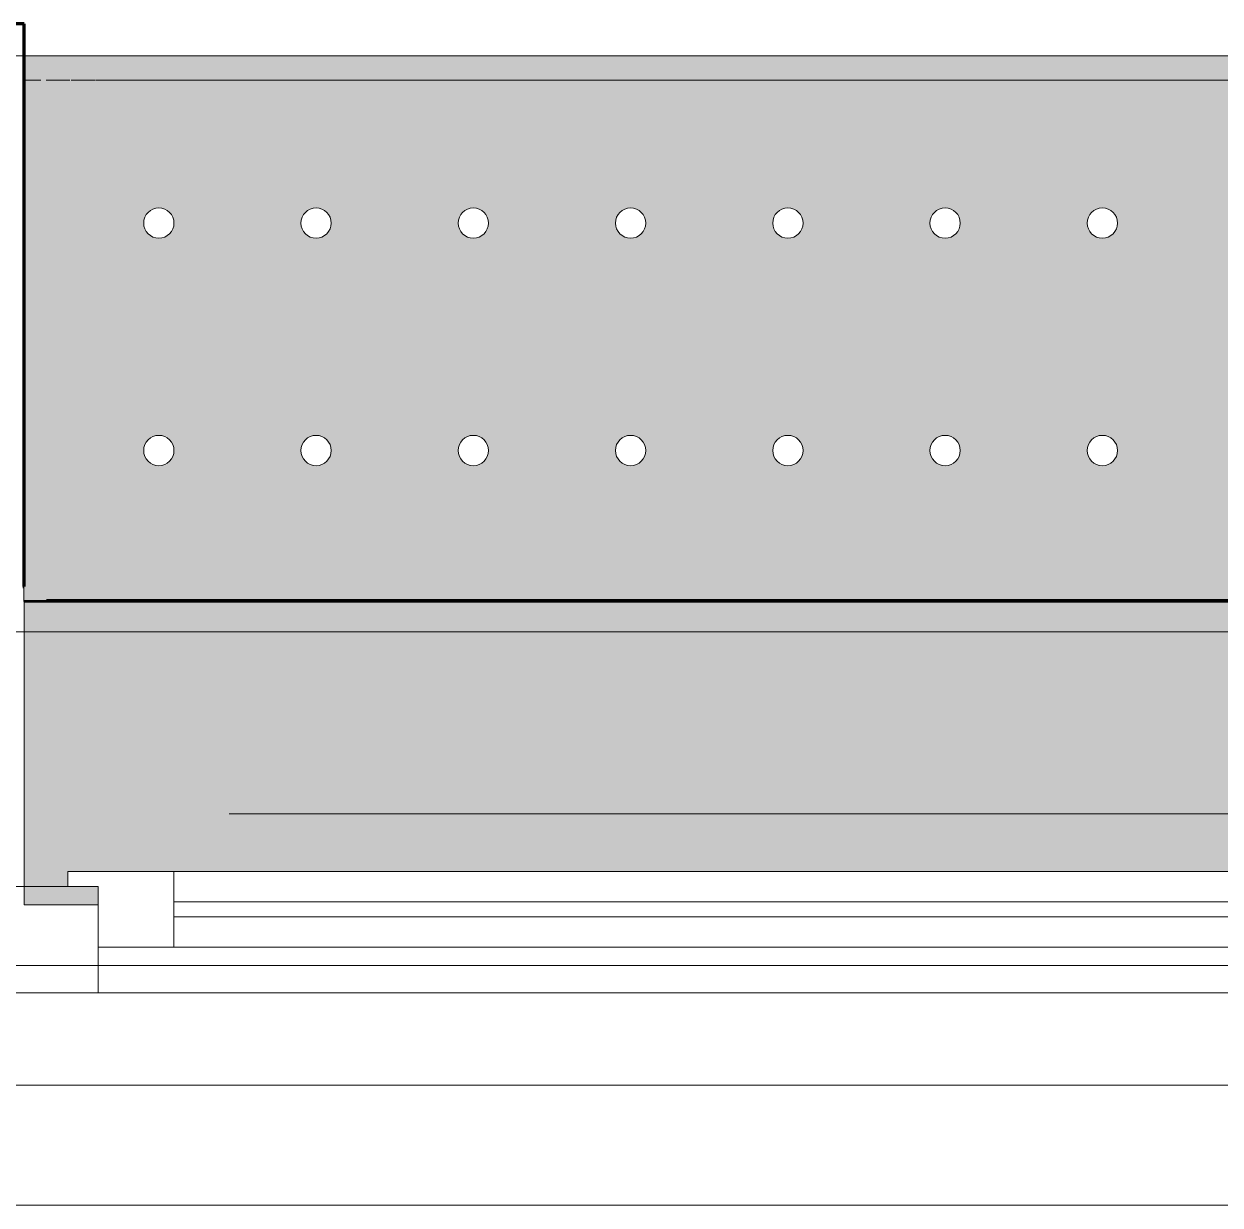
# Model space of a CAD drawing. Header units: millimetres. Extents: x -3245 to 186632, y -8553 to 29000.
# Drawn here: x 26431 to 27220, y -258 to 521 of the extents above; entities that cross this region are included whole.
import ezdxf

# ---------------------------------------------------------------- set-up
doc = ezdxf.new("R2010")
doc.units = ezdxf.units.MM
doc.linetypes.add('Осевая', pattern=[3175, 635, -476.25, 1587.5, -476.25])
for name, color, linetype, lineweight in [('A-DETL', 7, 'Continuous', 9), ('A-GLAZ', 7, 'Continuous', 9), ('A-GLAZ-1', 7, 'Continuous', 13), ('Оси-2', 7, 'Осевая', 9)]:
    doc.layers.add(name, color=color, linetype=linetype, lineweight=lineweight)
for name, color, linetype, lineweight, true_color in [('A-WALL-1', 7, 'Continuous', 9, 0xc0c0c0), ('I-WALL-10', 7, 'Continuous', 80, 0xff80c0), ('I-WALL-17', 7, 'Continuous', 53, 0xeaa7bf), ('I-WALL-18', 7, 'Continuous', 53, 0xe0bbbf), ('I-WALL-5', 7, 'Continuous', 9, 0xc0c0c0), ('I-WALL-6', 7, 'Continuous', 9, 0xcbc7bf), ('S-WALL-ANLY', 7, 'Continuous', 13, 0x008040), ('Знаки-2', 9, 'Continuous', 9, 0x808080), ('Знаки-3', 7, 'Continuous', 9, 0xd1cabb), ('Знаки-5', 7, 'Continuous', 9, 0xc1bbaf), ('Знаки-6', 7, 'Continuous', 9, 0xaba79f), ('Знаки-7', 7, 'Continuous', 9, 0xd5cdbe), ('Знаки-8', 7, 'Continuous', 9, 0xccc5b7), ('Знаки-9', 7, 'Continuous', 9, 0xd4ccbd)]:
    doc.layers.add(name, color=color, linetype=linetype, lineweight=lineweight, true_color=true_color)
doc.layers.add('Знаки-4', color=7, linetype='Continuous', lineweight=9, transparency=0.5)

# ---------------------------------------------------------------- blocks, each defined once
blk = doc.blocks.new('120_Окно_СКБ_2Ст - 120_Окно_СКБ_2Ст 2800х2500 4-24273432-План отделки стен 2 этажа в осях 1-12')
at = {"layer": 'A-GLAZ'}
for p, q in [((1400, -57), (-1400, -57)), ((-450, -107), (1280, -107)), ((1280, -117), (-450, -117)), ((1350, -127), (1378.74, -127)), ((1378.74, -127), (1380, -127))]:
    blk.add_line(p, q, dxfattribs=at)
at = {"layer": 'A-GLAZ-1'}
for p, q in [((1330, -127), (1330, -57)), ((1330, -57), (1400, -57)), ((1330, -87), (-500, -87)), ((1280, -137), (1280, -87)), ((1330, -127), (1330, -87)), ((1400, -127), (1330, -127)), ((1350, -127), (1330, -127)), ((1350, -137), (1350, -127)), ((-520, -137), (1350, -137)), ((1350, -137), (-520, -137))]:
    blk.add_line(p, q, dxfattribs=at)
blk = doc.blocks.new('Зашивка радиатора_ с перфорацией М4 - Зашивка радиатора_ с перфорацией М4-V90-План отделки стен 2 этажа в осях 1-12')
at = {"layer": 'Знаки-4'}
for points in [[(2281.26, 380), (2281.26, 368), (2301.26, 368), (2301.26, 358), (431.26, 358), (431.26, 368), (451.26, 368), (451.26, 380), (381.26, 380), (381.26, 368), (401.26, 368), (401.26, 358), (-398.74, 358), (-398.74, 368), (-378.74, 368), (-378.74, 380), (-430, 380), (-430, 180), (2330, 180), (2330, 380), (2301.26, 380)], [(1929.99, -163.94), (-428.74, -163.94), (-428.74, -179.94), (2330, -179.59), (2330, -163.94), (2074.06, -163.94)], [(1591.34, -163.94), (1581, -163.94), (1581.68, -179.94), (1621, -179.94), (1620.32, -163.94), (1592.34, -163.94)], [(1591.34, -163.94), (1581, -163.94), (1581.68, -179.94), (1621, -179.94), (1620.32, -163.94), (1592.34, -163.94)], [(1608.07, -163.94), (1591, -163.94), (1591.34, -179.94), (1611, -179.94), (1610.66, -163.94), (1609.66, -163.94)], [(1591.34, -163.94), (1591, -163.94), (1591.34, -179.94), (1611, -179.94), (1610.66, -163.94), (1592.34, -163.94)], [(1715.14, -163.94), (1681, -163.94), (1681.68, -179.94), (1721, -179.94), (1720.32, -163.94), (1718.32, -163.94)], [(1709.66, -163.94), (1681, -163.94), (1681.68, -179.94), (1721, -179.94), (1720.32, -163.94), (1710.66, -163.94)], [(1693.93, -163.94), (1691, -163.94), (1691.34, -179.94), (1711, -179.94), (1710.66, -163.94), (1695.82, -163.94)], [(1693.93, -163.94), (1691, -163.94), (1691.34, -179.94), (1711, -179.94), (1710.66, -163.94), (1695.82, -163.94)], [(1781, -163.94), (1781.68, -179.94), (1821, -179.94), (1820.32, -163.94), (1781.68, -163.94)], [(1781, -163.94), (1781.68, -179.94), (1821, -179.94), (1820.32, -163.94), (1781.68, -163.94)], [(1793.93, -163.94), (1791, -163.94), (1791.34, -179.94), (1811, -179.94), (1810.66, -163.94), (1795.82, -163.94)], [(1811, -163.94), (1791, -163.94), (1791.34, -179.94), (1811, -179.94)], [(1896, -163.94), (1881, -163.94), (1881.68, -179.94), (1921, -179.94), (1920.32, -163.94), (1898.41, -163.94)], [(1881, -163.94), (1881.68, -179.94), (1921, -179.94), (1920.32, -163.94), (1881.68, -163.94)], [(1908.07, -163.94), (1891, -163.94), (1891.34, -179.94), (1911, -179.94), (1910.66, -163.94), (1909.66, -163.94)], [(1908.07, -163.94), (1891, -163.94), (1891.34, -179.94), (1911, -179.94), (1910.66, -163.94), (1909.66, -163.94)], [(1981, -163.94), (1981.68, -179.94), (2021, -179.94), (2020.32, -163.94), (1981.68, -163.94)], [(2009.66, -163.94), (1981, -163.94), (1981.68, -179.94), (2021, -179.94), (2020.32, -163.94), (2010.66, -163.94)], [(2008.07, -163.94), (1991, -163.94), (1991.34, -179.94), (2011, -179.94), (2010.66, -163.94), (2009.66, -163.94)], [(2008.07, -163.94), (1991, -163.94), (1991.34, -179.94), (2011, -179.94), (2010.66, -163.94), (2009.66, -163.94)], [(2081, -163.94), (2081.68, -179.94), (2121, -179.94), (2120.32, -163.94), (2081.68, -163.94)], [(2106, -163.94), (2081, -163.94), (2081.68, -179.94), (2121, -179.94), (2120.32, -163.94), (2106.18, -163.94)], [(2093.93, -163.94), (2091, -163.94), (2091.34, -179.94), (2111, -179.94), (2110.66, -163.94), (2095.82, -163.94)], [(2093.93, -163.94), (2091, -163.94), (2091.34, -179.94), (2111, -179.94), (2110.66, -163.94), (2095.82, -163.94)], [(2206, -163.94), (2181, -163.94), (2181.68, -179.94), (2221, -179.94), (2220.32, -163.94), (2206.18, -163.94)], [(2211, -163.94), (2181, -163.94), (2181.68, -179.94), (2221, -179.94), (2220.32, -163.94), (2215.14, -163.94)], [(2200.18, -163.94), (2191, -164.74), (2191.34, -179.94), (2211, -179.94), (2210.66, -163.94), (2201, -163.94)], [(2200.18, -163.94), (2191, -164.74), (2191.34, -179.94), (2211, -179.94), (2210.66, -163.94), (2201, -163.94)]]:
    blk.add_hatch(color=256, dxfattribs=at).paths.add_polyline_path(points)
h = blk.add_hatch(color=256, dxfattribs=at)
h.paths.add_polyline_path([(2330.24, 180), (-428.74, 179), (-428.74, -179.94), (2330.24, -179.94), (2330.24, 135.79)])
h.paths.add_polyline_path([(1929.99, 90.35), (1934.99, 89.02), (1938.65, 85.35), (1939.99, 80.35), (1938.65, 75.35), (1934.99, 71.69), (1929.99, 70.35), (1924.99, 71.69), (1921.33, 75.35), (1919.99, 80.35), (1921.33, 85.35), (1924.99, 89.02), (1927.4, 90.01)])
h.paths.add_polyline_path([(1307.49, 90.35), (1312.49, 89.02), (1316.15, 85.35), (1317.49, 80.35), (1316.15, 75.35), (1312.49, 71.69), (1307.49, 70.35), (1302.49, 71.69), (1298.83, 75.35), (1297.49, 80.35), (1298.83, 85.35), (1302.49, 89.02), (1304.9, 90.01)])
h.paths.add_polyline_path([(1514.99, 90.35), (1519.99, 89.02), (1523.65, 85.35), (1524.99, 80.35), (1523.65, 75.35), (1519.99, 71.69), (1514.99, 70.35), (1509.99, 71.69), (1506.33, 75.35), (1504.99, 80.35), (1506.33, 85.35), (1509.99, 89.02), (1512.4, 90.01)])
h.paths.add_polyline_path([(1411.24, 90.35), (1416.24, 89.02), (1419.9, 85.35), (1421.24, 80.35), (1419.9, 75.35), (1416.24, 71.69), (1411.24, 70.35), (1406.24, 71.69), (1402.58, 75.35), (1401.24, 80.35), (1403.1, 86.03), (1406.24, 89.02), (1408.65, 90.01)])
h.paths.add_polyline_path([(1618.74, 90.35), (1623.74, 89.02), (1627.4, 85.35), (1628.74, 80.35), (1627.4, 75.35), (1623.74, 71.69), (1618.74, 70.35), (1613.74, 71.69), (1610.08, 75.35), (1608.74, 80.35), (1610.08, 85.35), (1613.74, 89.02), (1616.15, 90.01)])
h.paths.add_polyline_path([(2033.74, 90.35), (2038.74, 89.02), (2042.4, 85.35), (2043.74, 80.35), (2042.4, 75.35), (2038.74, 71.69), (2033.74, 70.35), (2028.74, 71.69), (2025.08, 75.35), (2023.74, 80.35), (2025.08, 85.35), (2028.74, 89.02), (2031.15, 90.01)])
h.paths.add_polyline_path([(996.24, 90.35), (1001.24, 89.02), (1004.9, 85.35), (1006.24, 80.35), (1004.9, 75.35), (1001.24, 71.69), (996.24, 70.35), (991.24, 71.69), (987.58, 75.35), (986.24, 80.35), (987.58, 85.35), (991.24, 89.02), (993.65, 90.01)])
h.paths.add_polyline_path([(1203.74, 90.35), (1208.74, 89.02), (1212.4, 85.35), (1213.74, 80.35), (1212.4, 75.35), (1208.74, 71.69), (1203.74, 70.35), (1198.74, 71.69), (1195.08, 75.35), (1193.74, 80.35), (1195.08, 85.35), (1198.74, 89.02), (1201.15, 90.01)])
h.paths.add_polyline_path([(2241.24, 90.35), (2246.24, 89.02), (2249.9, 85.35), (2251.24, 80.35), (2249.9, 75.35), (2246.24, 71.69), (2241.24, 70.35), (2236.24, 71.69), (2232.58, 75.35), (2231.24, 80.35), (2232.58, 85.35), (2236.24, 89.02), (2238.65, 90.01)])
h.paths.add_polyline_path([(2137.49, 90.35), (2142.49, 89.02), (2146.15, 85.35), (2147.49, 80.35), (2146.15, 75.35), (2142.49, 71.69), (2137.49, 70.35), (2132.49, 71.69), (2128.83, 75.35), (2127.49, 80.35), (2128.83, 85.35), (2132.49, 89.02), (2134.9, 90.01)])
h.paths.add_polyline_path([(892.49, 90.35), (897.49, 89.02), (901.15, 85.35), (902.49, 80.35), (901.15, 75.35), (897.49, 71.69), (892.49, 70.35), (887.49, 71.69), (883.83, 75.35), (882.49, 80.35), (883.83, 85.35), (887.49, 89.02), (889.9, 90.01)])
h.paths.add_polyline_path([(1826.24, 90.35), (1831.24, 89.02), (1834.9, 85.35), (1836.24, 80.35), (1834.9, 75.35), (1831.24, 71.69), (1826.24, 70.35), (1821.24, 71.69), (1817.58, 75.35), (1816.24, 80.35), (1817.58, 85.35), (1821.24, 89.02), (1823.65, 90.01)])
h.paths.add_polyline_path([(1722.49, 90.35), (1727.49, 89.02), (1731.15, 85.35), (1732.49, 80.35), (1731.15, 75.35), (1727.49, 71.69), (1722.49, 70.35), (1717.49, 71.69), (1713.83, 75.35), (1712.49, 80.35), (1713.83, 85.35), (1717.49, 89.02), (1719.9, 90.01)])
h.paths.add_polyline_path([(1099.99, 90.35), (1104.99, 89.02), (1108.65, 85.35), (1109.99, 80.35), (1108.65, 75.35), (1104.99, 71.69), (1099.99, 70.35), (1094.99, 71.69), (1091.33, 75.35), (1089.99, 80.35), (1091.33, 85.35), (1094.99, 89.02), (1097.4, 90.01)])
h.paths.add_polyline_path([(-145.01, 90.35), (-140.01, 89.02), (-136.35, 85.35), (-135.01, 80.35), (-136.35, 75.35), (-140.01, 71.69), (-145.01, 70.35), (-150.01, 71.69), (-153.67, 75.35), (-155.01, 80.35), (-153.67, 85.35), (-150.01, 89.02), (-147.6, 90.01)])
h.paths.add_polyline_path([(788.74, 90.35), (793.74, 89.02), (797.4, 85.35), (798.74, 80.35), (797.4, 75.35), (793.74, 71.69), (788.74, 70.35), (783.74, 71.69), (780.08, 75.35), (778.74, 80.35), (780.08, 85.35), (783.74, 89.02), (786.15, 90.01)])
h.paths.add_polyline_path([(684.99, 90.35), (689.99, 89.02), (693.65, 85.35), (694.99, 80.35), (693.65, 75.35), (689.99, 71.69), (684.99, 70.35), (679.99, 71.69), (676.33, 75.35), (674.99, 80.35), (676.33, 85.35), (679.99, 89.02), (682.4, 90.01)])
h.paths.add_polyline_path([(269.99, 90.35), (274.99, 89.02), (278.65, 85.35), (279.99, 80.35), (278.65, 75.35), (274.99, 71.69), (269.99, 70.35), (264.99, 71.69), (261.33, 75.35), (259.99, 80.35), (261.33, 85.35), (264.99, 89.02), (267.4, 90.01)])
h.paths.add_polyline_path([(477.49, 90.35), (482.49, 89.02), (486.15, 85.35), (487.49, 80.35), (486.15, 75.35), (482.49, 71.69), (477.49, 70.35), (472.49, 71.69), (468.83, 75.35), (467.49, 80.35), (468.83, 85.35), (472.49, 89.02), (474.9, 90.01)])
h.paths.add_polyline_path([(-352.51, 90.35), (-347.51, 89.02), (-343.85, 85.35), (-342.51, 80.35), (-343.85, 75.35), (-347.51, 71.69), (-352.51, 70.35), (-357.51, 71.69), (-361.17, 75.35), (-362.51, 80.35), (-361.17, 85.35), (-357.51, 89.02), (-355.1, 90.01)])
h.paths.add_polyline_path([(62.49, 90.35), (67.49, 89.02), (71.15, 85.35), (72.49, 80.35), (71.15, 75.35), (67.49, 71.69), (62.49, 70.35), (57.49, 71.69), (53.83, 75.35), (52.49, 80.35), (53.83, 85.35), (57.49, 89.02), (61.17, 90.18)])
h.paths.add_polyline_path([(-248.76, 90.35), (-243.76, 89.02), (-240.1, 85.35), (-238.76, 80.35), (-240.1, 75.35), (-243.76, 71.69), (-248.76, 70.35), (-253.76, 71.69), (-257.42, 75.35), (-258.76, 80.35), (-257.42, 85.35), (-253.76, 89.02), (-251.35, 90.01)])
h.paths.add_polyline_path([(581.24, 90.35), (586.24, 89.02), (589.9, 85.35), (591.24, 80.35), (589.9, 75.35), (586.24, 71.69), (581.24, 70.35), (576.24, 71.69), (572.58, 75.35), (571.24, 80.35), (572.58, 85.35), (576.24, 89.02), (578.65, 90.01)])
h.paths.add_polyline_path([(-41.26, 90.35), (-36.26, 89.02), (-32.6, 85.35), (-31.26, 80.35), (-32.6, 75.35), (-36.26, 71.69), (-41.26, 70.35), (-46.26, 71.69), (-49.92, 75.35), (-51.26, 80.35), (-49.92, 85.35), (-46.26, 89.02), (-43.85, 90.01)])
h.paths.add_polyline_path([(373.74, 90.35), (378.74, 89.02), (382.4, 85.35), (383.74, 80.35), (382.4, 75.35), (378.74, 71.69), (373.74, 70.35), (368.74, 71.69), (365.08, 75.35), (363.74, 80.35), (365.08, 85.35), (368.74, 89.02), (371.15, 90.01)])
h.paths.add_polyline_path([(166.24, 90.35), (171.24, 89.02), (174.9, 85.35), (176.24, 80.35), (174.9, 75.35), (171.24, 71.69), (166.24, 70.35), (161.24, 71.69), (157.58, 75.35), (156.24, 80.35), (157.58, 85.35), (161.24, 89.02), (163.65, 90.01)])
h.paths.add_polyline_path([(788.74, -59.65), (793.74, -60.98), (797.4, -64.65), (798.74, -69.65), (797.4, -74.65), (793.74, -78.31), (788.74, -79.65), (783.74, -78.31), (780.08, -74.65), (778.74, -69.65), (780.08, -64.65), (783.74, -60.98), (786.15, -59.99)])
h.paths.add_polyline_path([(1722.49, -59.65), (1727.49, -60.98), (1731.15, -64.65), (1732.49, -69.65), (1731.15, -74.65), (1727.49, -78.31), (1722.49, -79.65), (1717.49, -78.31), (1713.83, -74.65), (1712.49, -69.65), (1713.83, -64.65), (1717.49, -60.98), (1719.9, -59.99)])
h.paths.add_polyline_path([(1618.74, -59.65), (1623.74, -60.98), (1627.4, -64.65), (1628.74, -69.65), (1627.4, -74.65), (1623.74, -78.31), (1618.74, -79.65), (1613.74, -78.31), (1610.08, -74.65), (1608.74, -69.65), (1610.08, -64.65), (1613.74, -60.98), (1616.15, -59.99)])
h.paths.add_polyline_path([(2137.49, -59.65), (2142.49, -60.98), (2146.15, -64.65), (2147.49, -69.65), (2146.15, -74.65), (2142.49, -78.31), (2137.49, -79.65), (2132.49, -78.31), (2128.83, -74.65), (2127.49, -69.65), (2128.83, -64.65), (2132.49, -60.98), (2134.9, -59.99)])
h.paths.add_polyline_path([(1411.24, -59.65), (1416.24, -60.98), (1419.9, -64.65), (1421.24, -69.65), (1419.9, -74.65), (1416.24, -78.31), (1411.24, -79.65), (1406.24, -78.31), (1402.58, -74.65), (1401.24, -69.65), (1403.1, -63.97), (1406.24, -60.98), (1408.65, -59.99)])
h.paths.add_polyline_path([(1514.99, -59.65), (1519.99, -60.98), (1523.65, -64.65), (1524.99, -69.65), (1523.65, -74.65), (1519.99, -78.31), (1514.99, -79.65), (1509.99, -78.31), (1506.33, -74.65), (1504.99, -69.65), (1506.33, -64.65), (1509.99, -60.98), (1512.4, -59.99)])
h.paths.add_polyline_path([(2033.74, -59.65), (2038.74, -60.98), (2042.4, -64.65), (2043.74, -69.65), (2042.4, -74.65), (2038.74, -78.31), (2033.74, -79.65), (2028.74, -78.31), (2025.08, -74.65), (2023.74, -69.65), (2025.08, -64.65), (2028.74, -60.98), (2031.15, -59.99)])
h.paths.add_polyline_path([(1307.49, -59.65), (1312.49, -60.98), (1316.15, -64.65), (1317.49, -69.65), (1316.15, -74.65), (1312.49, -78.31), (1307.49, -79.65), (1302.49, -78.31), (1298.83, -74.65), (1297.49, -69.65), (1298.83, -64.65), (1302.49, -60.98), (1304.9, -59.99)])
h.paths.add_polyline_path([(2241.24, -59.65), (2246.24, -60.98), (2249.9, -64.65), (2251.24, -69.65), (2249.9, -74.65), (2246.24, -78.31), (2241.24, -79.65), (2236.24, -78.31), (2232.58, -74.65), (2231.24, -69.65), (2232.58, -64.65), (2236.24, -60.98), (2238.65, -59.99)])
h.paths.add_polyline_path([(1826.24, -59.65), (1831.24, -60.98), (1834.9, -64.65), (1836.24, -69.65), (1834.9, -74.65), (1831.24, -78.31), (1826.24, -79.65), (1821.24, -78.31), (1817.58, -74.65), (1816.24, -69.65), (1817.58, -64.65), (1821.24, -60.98), (1823.65, -59.99)])
h.paths.add_polyline_path([(1929.99, -59.65), (1934.99, -60.98), (1938.65, -64.65), (1939.99, -69.65), (1938.65, -74.65), (1934.99, -78.31), (1929.99, -79.65), (1924.99, -78.31), (1921.33, -74.65), (1919.99, -69.65), (1921.33, -64.65), (1924.99, -60.98), (1927.4, -59.99)])
h.paths.add_polyline_path([(996.24, -59.65), (1001.24, -60.98), (1004.9, -64.65), (1006.24, -69.65), (1004.9, -74.65), (1001.24, -78.31), (996.24, -79.65), (991.24, -78.31), (987.58, -74.65), (986.24, -69.65), (987.58, -64.65), (991.24, -60.98), (993.65, -59.99)])
h.paths.add_polyline_path([(1203.74, -59.65), (1208.74, -60.98), (1212.4, -64.65), (1213.74, -69.65), (1212.4, -74.65), (1208.74, -78.31), (1203.74, -79.65), (1198.74, -78.31), (1195.08, -74.65), (1193.74, -69.65), (1195.08, -64.65), (1198.74, -60.98), (1201.15, -59.99)])
h.paths.add_polyline_path([(1099.99, -59.65), (1104.99, -60.98), (1108.65, -64.65), (1109.99, -69.65), (1108.65, -74.65), (1104.99, -78.31), (1099.99, -79.65), (1094.99, -78.31), (1091.33, -74.65), (1089.99, -69.65), (1091.33, -64.65), (1094.99, -60.98), (1097.4, -59.99)])
h.paths.add_polyline_path([(892.49, -59.65), (897.49, -60.98), (901.15, -64.65), (902.49, -69.65), (901.15, -74.65), (897.49, -78.31), (892.49, -79.65), (887.49, -78.31), (883.83, -74.65), (882.49, -69.65), (883.83, -64.65), (887.49, -60.98), (889.9, -59.99)])
h.paths.add_polyline_path([(-248.76, -59.65), (-243.76, -60.98), (-240.1, -64.65), (-238.76, -69.65), (-240.1, -74.65), (-243.76, -78.31), (-248.76, -79.65), (-253.76, -78.31), (-257.42, -74.65), (-258.76, -69.65), (-257.42, -64.65), (-253.76, -60.98), (-251.35, -59.99)])
h.paths.add_polyline_path([(-352.51, -59.65), (-347.51, -60.98), (-343.85, -64.65), (-342.51, -69.65), (-343.85, -74.65), (-347.51, -78.31), (-352.51, -79.65), (-357.51, -78.31), (-361.17, -74.65), (-362.51, -69.65), (-361.17, -64.65), (-357.51, -60.98), (-355.1, -59.99)])
h.paths.add_polyline_path([(581.24, -59.65), (586.24, -60.98), (589.9, -64.65), (591.24, -69.65), (589.9, -74.65), (586.24, -78.31), (581.24, -79.65), (576.24, -78.31), (572.58, -74.65), (571.24, -69.65), (572.58, -64.65), (576.24, -60.98), (578.65, -59.99)])
h.paths.add_polyline_path([(-41.26, -59.65), (-36.26, -60.98), (-32.6, -64.65), (-31.26, -69.65), (-32.6, -74.65), (-36.26, -78.31), (-41.26, -79.65), (-46.26, -78.31), (-49.92, -74.65), (-51.26, -69.65), (-49.92, -64.65), (-46.26, -60.98), (-43.85, -59.99)])
h.paths.add_polyline_path([(684.99, -59.65), (689.99, -60.98), (693.65, -64.65), (694.99, -69.65), (693.65, -74.65), (689.99, -78.31), (684.99, -79.65), (679.99, -78.31), (676.33, -74.65), (674.99, -69.65), (676.33, -64.65), (679.99, -60.98), (682.4, -59.99)])
h.paths.add_polyline_path([(166.24, -59.65), (171.24, -60.98), (174.9, -64.65), (176.24, -69.65), (174.9, -74.65), (171.24, -78.31), (166.24, -79.65), (161.24, -78.31), (157.58, -74.65), (156.24, -69.65), (157.58, -64.65), (161.24, -60.98), (163.65, -59.99)])
h.paths.add_polyline_path([(269.99, -59.65), (274.99, -60.98), (278.65, -64.65), (279.99, -69.65), (278.65, -74.65), (274.99, -78.31), (269.99, -79.65), (264.99, -78.31), (261.33, -74.65), (259.99, -69.65), (261.33, -64.65), (264.99, -60.98), (267.4, -59.99)])
h.paths.add_polyline_path([(373.74, -59.65), (378.74, -60.98), (382.4, -64.65), (383.74, -69.65), (382.4, -74.65), (378.74, -78.31), (373.74, -79.65), (368.74, -78.31), (365.08, -74.65), (363.74, -69.65), (365.08, -64.65), (368.74, -60.98), (371.15, -59.99)])
h.paths.add_polyline_path([(62.49, -59.65), (67.49, -60.98), (71.15, -64.65), (72.49, -69.65), (71.15, -74.65), (67.49, -78.31), (62.49, -79.65), (57.49, -78.31), (53.83, -74.65), (52.49, -69.65), (53.83, -64.65), (57.49, -60.98), (61.17, -59.82)])
h.paths.add_polyline_path([(-145.01, -59.65), (-140.01, -60.98), (-136.35, -64.65), (-135.01, -69.65), (-136.35, -74.65), (-140.01, -78.31), (-145.01, -79.65), (-150.01, -78.31), (-153.67, -74.65), (-155.01, -69.65), (-153.67, -64.65), (-150.01, -60.98), (-147.6, -59.99)])
h.paths.add_polyline_path([(477.49, -59.65), (482.49, -60.98), (486.15, -64.65), (487.49, -69.65), (486.15, -74.65), (482.49, -78.31), (477.49, -79.65), (472.49, -78.31), (468.83, -74.65), (467.49, -69.65), (468.83, -64.65), (472.49, -60.98), (474.9, -59.99)])
at = {"layer": 'Знаки-2'}
for p, q in [((2330, 380), (2281.26, 380)), ((2330, 180), (2330, 380)), ((-428.74, 180), (2330, 180)), ((2330.24, 180), (-428.74, 180)), ((2330.24, -179.94), (2330.24, 180)), ((-428.74, -179.94), (2330.24, -179.94))]:
    blk.add_line(p, q, dxfattribs=at)
for centre, start, end in [((1618.74, 80.35), 0, 180), ((1722.49, 80.35), 0, 180), ((1826.24, 80.35), 0, 180), ((1929.99, 80.35), 0, 180), ((2033.74, 80.35), 0, 180), ((2137.49, 80.35), 0, 180), ((2241.24, 80.35), 0, 180), ((1618.74, 80.35), 180, 0), ((1722.49, 80.35), 180, 0), ((1826.24, 80.35), 180, 360), ((1929.99, 80.35), 180, 0), ((2033.74, 80.35), 180, 0), ((2137.49, 80.35), 180, 0), ((2241.24, 80.35), 180, 0), ((1618.74, -69.65), 0, 180), ((1722.49, -69.65), 0, 180), ((1826.24, -69.65), 0, 180), ((1929.99, -69.65), 0, 180), ((2033.74, -69.65), 0, 180), ((2137.49, -69.65), 0, 180), ((2241.24, -69.65), 0, 180), ((1618.74, -69.65), 180, 0), ((1722.49, -69.65), 180, 0), ((1826.24, -69.65), 180, 0), ((1929.99, -69.65), 180, 0), ((2033.74, -69.65), 180, 0), ((2137.49, -69.65), 180, 0), ((2241.24, -69.65), 180, 0)]:
    blk.add_arc(centre, 10, start, end, dxfattribs=at)
at = {"layer": 'Знаки-3'}
for p, q in [((1591, -163.94), (1581.68, -163.94)), ((1591, -163.94), (1595.81, -163.94)), ((1595.81, -163.94), (1591, -163.94)), ((1596, -163.94), (1603.59, -163.94)), ((1606, -163.94), (1596, -163.94)), ((1603.59, -163.94), (1606, -163.94)), ((1606.19, -163.94), (1610.66, -163.94)), ((1611, -163.94), (1606.19, -163.94)), ((1610.66, -163.94), (1611, -163.94)), ((1620.32, -163.94), (1611, -163.94)), ((1691, -163.94), (1681.68, -163.94)), ((1691, -163.94), (1695.81, -163.94)), ((1695.81, -163.94), (1691, -163.94)), ((1696, -163.94), (1706, -163.94)), ((1706, -163.94), (1696, -163.94)), ((1706.19, -163.94), (1711, -163.94)), ((1711, -163.94), (1706.19, -163.94)), ((1720.32, -163.94), (1711, -163.94)), ((1791, -163.94), (1781.68, -163.94)), ((1792.28, -163.94), (1795.82, -163.94)), ((1795.82, -163.94), (1792.28, -163.94)), ((1796, -163.94), (1806, -163.94)), ((1806, -163.94), (1796, -163.94)), ((1806.18, -163.94), (1809.72, -163.94)), ((1809.72, -163.94), (1806.18, -163.94)), ((1820.32, -163.94), (1811, -163.94)), ((1891, -163.94), (1881.68, -163.94)), ((1891, -163.94), (1892.34, -163.94)), ((1895.81, -163.94), (1891, -163.94)), ((1892.34, -163.94), (1895.81, -163.94)), ((1896, -163.94), (1901, -163.94)), ((1906, -163.94), (1896, -163.94)), ((1901, -163.94), (1906, -163.94)), ((1906.35, -163.94), (1909.66, -163.94)), ((1908.07, -163.94), (1906.35, -163.94)), ((1909.66, -163.94), (1908.07, -163.94)), ((1909.66, -163.94), (1911, -163.94)), ((1911, -163.94), (1909.66, -163.94)), ((1920.32, -163.94), (1911, -163.94)), ((1991, -163.94), (1981.68, -163.94)), ((1991, -163.94), (1993.93, -163.94)), ((1991.34, -163.94), (1991, -163.94)), ((1995.81, -163.94), (1991.34, -163.94)), ((1993.93, -163.94), (1995.81, -163.94)), ((1996, -163.94), (1998.41, -163.94)), ((2003.59, -163.94), (1996, -163.94)), ((1998.41, -163.94), (2001, -163.94)), ((2001, -163.94), (2006, -163.94)), ((2006, -163.94), (2003.59, -163.94)), ((2006.19, -163.94), (2011, -163.94)), ((2010.66, -163.94), (2006.19, -163.94)), ((2011, -163.94), (2010.66, -163.94)), ((2020.32, -163.94), (2011, -163.94)), ((2091, -163.94), (2081.68, -163.94)), ((2092.28, -163.94), (2095.82, -163.94)), ((2095.82, -163.94), (2092.28, -163.94)), ((2096, -163.94), (2106, -163.94)), ((2106, -163.94), (2096, -163.94)), ((2106.18, -163.94), (2109.72, -163.94)), ((2109.72, -163.94), (2106.18, -163.94)), ((2117.42, -163.94), (2111, -163.94)), ((2120.32, -163.94), (2118.32, -163.94)), ((2183.63, -163.94), (2181.68, -163.94)), ((2191, -163.94), (2183.68, -163.94)), ((2191, -163.94), (2191.34, -163.94)), ((2195.81, -163.94), (2191, -163.94)), ((2191.34, -163.94), (2195.81, -163.94)), ((2196, -163.94), (2198.41, -163.94)), ((2200.17, -163.94), (2196, -163.94)), ((2198.41, -163.94), (2200.17, -163.94)), ((2201, -163.94), (2206, -163.94)), ((2206, -163.94), (2201, -163.94)), ((2206.19, -163.94), (2211, -163.94)), ((2211, -163.94), (2206.19, -163.94)), ((2220.32, -163.94), (2211, -163.94)), ((1581.68, -179.94), (1591, -179.94)), ((1591, -179.94), (1595.81, -179.94)), ((1595.81, -179.94), (1591, -179.94)), ((1596, -179.94), (1606, -179.94)), ((1606, -179.94), (1596, -179.94)), ((1606.19, -179.94), (1611, -179.94)), ((1611, -179.94), (1606.19, -179.94)), ((1611, -179.94), (1620.32, -179.94)), ((1681.68, -179.94), (1691, -179.94)), ((1691, -179.94), (1695.81, -179.94)), ((1695.81, -179.94), (1691, -179.94)), ((1696, -179.94), (1706, -179.94)), ((1706, -179.94), (1696, -179.94)), ((1706.19, -179.94), (1711, -179.94)), ((1711, -179.94), (1706.19, -179.94)), ((1711, -179.94), (1720.32, -179.94)), ((1781.68, -179.94), (1791, -179.94)), ((1792.28, -179.94), (1795.82, -179.94)), ((1795.82, -179.94), (1792.28, -179.94)), ((1796, -179.94), (1806, -179.94)), ((1806, -179.94), (1796, -179.94)), ((1806.18, -179.94), (1809.72, -179.94)), ((1809.72, -179.94), (1806.18, -179.94)), ((1811, -179.94), (1820.32, -179.94)), ((1881.68, -179.94), (1891, -179.94)), ((1891, -179.94), (1895.81, -179.94)), ((1895.81, -179.94), (1891, -179.94)), ((1896, -179.94), (1906, -179.94)), ((1906, -179.94), (1896, -179.94)), ((1906.35, -179.94), (1911, -179.94)), ((1911, -179.94), (1906.35, -179.94)), ((1911, -179.94), (1920.32, -179.94)), ((1981.68, -179.94), (1991, -179.94)), ((1991, -179.94), (1995.81, -179.94)), ((1995.81, -179.94), (1991, -179.94)), ((1996, -179.94), (2006, -179.94)), ((2006, -179.94), (1996, -179.94)), ((2006.19, -179.94), (2011, -179.94)), ((2011, -179.94), (2006.19, -179.94)), ((2011, -179.94), (2020.32, -179.94)), ((2081.68, -179.94), (2091, -179.94)), ((2092.28, -179.94), (2095.82, -179.94)), ((2095.82, -179.94), (2092.28, -179.94)), ((2096, -179.94), (2106, -179.94)), ((2106, -179.94), (2096, -179.94)), ((2106.18, -179.94), (2109.72, -179.94)), ((2109.72, -179.94), (2106.18, -179.94)), ((2111, -179.94), (2120.32, -179.94)), ((2181.68, -179.94), (2191, -179.94)), ((2191, -179.94), (2195.81, -179.94)), ((2192.34, -179.94), (2191, -179.94)), ((2195.81, -179.94), (2192.34, -179.94)), ((2196, -179.94), (2206, -179.94)), ((2206, -179.94), (2196, -179.94)), ((2206.19, -179.94), (2211, -179.94)), ((2211, -179.94), (2206.19, -179.94)), ((2211, -179.94), (2220.32, -179.94))]:
    blk.add_line(p, q, dxfattribs=at)
at = {"layer": 'Знаки-5'}
for p, q in [((2330, 180), (-428.74, 180)), ((-428.74, 180), (2330, 180)), ((1581, -163.94), (1521, -163.94)), ((1581, -163.94), (1591, -163.94)), ((1591, -163.94), (1581, -163.94)), ((1591, -163.94), (1611, -163.94)), ((1611, -163.94), (1591, -163.94)), ((1611, -163.94), (1621, -163.94)), ((1621, -163.94), (1611, -163.94)), ((1681, -163.94), (1621, -163.94)), ((1681, -163.94), (1721, -163.94)), ((1721, -163.94), (1681, -163.94)), ((1781, -163.94), (1721, -163.94)), ((1781, -163.94), (1821, -163.94)), ((1821, -163.94), (1781, -163.94)), ((1881, -163.94), (1821, -163.94)), ((1881, -163.94), (1891, -163.94)), ((1891, -163.94), (1881, -163.94)), ((1891, -163.94), (1911, -163.94)), ((1911, -163.94), (1891, -163.94)), ((1911, -163.94), (1921, -163.94)), ((1921, -163.94), (1911, -163.94)), ((1981, -163.94), (1921, -163.94)), ((1981, -163.94), (2021, -163.94)), ((2021, -163.94), (1981, -163.94)), ((2081, -163.94), (2021, -163.94)), ((2081, -163.94), (2117.53, -163.94)), ((2117.53, -163.94), (2081, -163.94)), ((2118.32, -163.94), (2121, -163.94)), ((2121, -163.94), (2118.32, -163.94)), ((2181, -163.94), (2121, -163.94)), ((2181, -163.94), (2183.61, -163.94)), ((2183.61, -163.94), (2181, -163.94)), ((2183.68, -163.94), (2191, -163.94)), ((2191, -163.94), (2183.68, -163.94)), ((2191, -163.94), (2200.17, -163.94)), ((2200.17, -163.94), (2191, -163.94)), ((2201, -163.94), (2211, -163.94)), ((2211, -163.94), (2201, -163.94)), ((2211, -163.94), (2221, -163.94)), ((2221, -163.94), (2211, -163.94)), ((2282.94, -163.94), (2221, -163.94)), ((2299.18, -163.94), (2283.51, -163.94)), ((2315.68, -163.94), (2300.01, -163.94)), ((2330, -163.94), (2318.99, -163.94)), ((2330, -163.94), (2330, -179.59)), ((1521, -179.94), (1581, -179.94)), ((1581, -179.94), (1591, -179.94)), ((1591, -179.94), (1581, -179.94)), ((1591, -179.94), (1611, -179.94)), ((1611, -179.94), (1591, -179.94)), ((1611, -179.94), (1621, -179.94)), ((1621, -179.94), (1611, -179.94)), ((1621, -179.94), (1681, -179.94)), ((1681, -179.94), (1721, -179.94)), ((1721, -179.94), (1681, -179.94)), ((1721, -179.94), (1781, -179.94)), ((1781, -179.94), (1821, -179.94)), ((1821, -179.94), (1781, -179.94)), ((1821, -179.94), (1881, -179.94)), ((1881, -179.94), (1891, -179.94)), ((1891, -179.94), (1881, -179.94)), ((1891, -179.94), (1911, -179.94)), ((1911, -179.94), (1891, -179.94)), ((1911, -179.94), (1921, -179.94)), ((1921, -179.94), (1911, -179.94)), ((1921, -179.94), (1981, -179.94)), ((1981, -179.94), (2021, -179.94)), ((2021, -179.94), (1981, -179.94)), ((2021, -179.94), (2081, -179.94)), ((2081, -179.94), (2121, -179.94)), ((2121, -179.94), (2081, -179.94)), ((2121, -179.94), (2181, -179.94)), ((2181, -179.94), (2191, -179.94)), ((2191, -179.94), (2181, -179.94)), ((2191, -179.94), (2193.93, -179.94)), ((2208.07, -179.94), (2191, -179.94)), ((2193.93, -179.94), (2198.41, -179.94)), ((2198.41, -179.94), (2201, -179.94)), ((2201, -179.94), (2203.59, -179.94)), ((2203.59, -179.94), (2206, -179.94)), ((2206, -179.94), (2211, -179.94)), ((2209.66, -179.94), (2208.07, -179.94)), ((2211, -179.94), (2209.66, -179.94)), ((2211, -179.94), (2221, -179.94)), ((2221, -179.94), (2211, -179.94)), ((2221, -179.94), (2330, -179.94))]:
    blk.add_line(p, q, dxfattribs=at)
at = {"layer": 'Знаки-6'}
for p, q in [((2281.26, 380), (2330, 380)), ((2330, 380), (2330, 180)), ((2330.24, 180), (2330.24, -179.94)), ((-384.53, -163.94), (2282.94, -163.94)), ((2283.51, -163.94), (2299.18, -163.94)), ((2300.01, -163.94), (2315.68, -163.94)), ((2318.99, -163.94), (2330, -163.94)), ((2330, -179.59), (2330, -163.94)), ((2330.24, -179.94), (-428.74, -179.94)), ((2330, -179.94), (-428.74, -179.94))]:
    blk.add_line(p, q, dxfattribs=at)
for centre, start, end in [((1618.74, 80.35), 0, 180), ((1722.49, 80.35), 0, 180), ((1826.24, 80.35), 0, 180), ((1929.99, 80.35), 0, 180), ((2033.74, 80.35), 0, 180), ((2137.49, 80.35), 0, 180), ((2241.24, 80.35), 0, 180), ((1618.74, 80.35), 180, 360), ((1722.49, 80.35), 180, 360), ((1826.24, 80.35), 180, 360), ((1929.99, 80.35), 180, 360), ((2033.74, 80.35), 180, 360), ((2137.49, 80.35), 180, 360), ((2241.24, 80.35), 180, 360), ((1618.74, -69.65), 0, 180), ((1722.49, -69.65), 0, 180), ((1826.24, -69.65), 0, 180), ((1929.99, -69.65), 0, 180), ((2033.74, -69.65), 0, 180), ((2137.49, -69.65), 0, 180), ((2241.24, -69.65), 0, 180), ((1618.74, -69.65), 180, 360), ((1722.49, -69.65), 180, 360), ((1826.24, -69.65), 180, 360), ((1929.99, -69.65), 180, 360), ((2033.74, -69.65), 180, 360), ((2137.49, -69.65), 180, 360), ((2241.24, -69.65), 180, 360)]:
    blk.add_arc(centre, 10, start, end, dxfattribs=at)
at = {"layer": 'Знаки-7'}
for p, q in [((1595.82, -163.94), (1592.34, -163.94)), ((1606, -163.94), (1596, -163.94)), ((1609.66, -163.94), (1606.18, -163.94)), ((1695.82, -163.94), (1692.34, -163.94)), ((1706, -163.94), (1696, -163.94)), ((1709.66, -163.94), (1706.18, -163.94)), ((1795.82, -163.94), (1792.34, -163.94)), ((1806, -163.94), (1796, -163.94)), ((1809.66, -163.94), (1806.18, -163.94)), ((1895.82, -163.94), (1892.34, -163.94)), ((1906, -163.94), (1896, -163.94)), ((1906, -163.94), (1906.35, -163.94)), ((1906.35, -163.94), (1906, -163.94)), ((1909.66, -163.94), (1906.32, -163.94)), ((1995.82, -163.94), (1992.34, -163.94)), ((2006, -163.94), (1996, -163.94)), ((2009.66, -163.94), (2006.18, -163.94)), ((2095.82, -163.94), (2092.34, -163.94)), ((2106, -163.94), (2096, -163.94)), ((2109.66, -163.94), (2106.18, -163.94)), ((2195.82, -163.94), (2192.34, -163.94)), ((2200.18, -163.94), (2196, -163.94)), ((2206, -163.94), (2201, -163.94)), ((2209.66, -163.94), (2206.18, -163.94)), ((1592.34, -179.94), (1595.82, -179.94)), ((1596, -179.94), (1606, -179.94)), ((1606.18, -179.94), (1609.66, -179.94)), ((1692.34, -179.94), (1695.82, -179.94)), ((1696, -179.94), (1706, -179.94)), ((1706.18, -179.94), (1709.66, -179.94)), ((1792.34, -179.94), (1795.82, -179.94)), ((1796, -179.94), (1806, -179.94)), ((1806.18, -179.94), (1809.66, -179.94)), ((1892.34, -179.94), (1895.82, -179.94)), ((1896, -179.94), (1906, -179.94)), ((1906, -179.94), (1906.35, -179.94)), ((1906.35, -179.94), (1906, -179.94)), ((1906.18, -179.94), (1906.33, -179.94)), ((1906.33, -179.94), (1906.18, -179.94)), ((1906.32, -179.94), (1909.66, -179.94)), ((1992.34, -179.94), (1995.82, -179.94)), ((1996, -179.94), (2006, -179.94)), ((2006.18, -179.94), (2009.66, -179.94)), ((2092.34, -179.94), (2095.82, -179.94)), ((2096, -179.94), (2106, -179.94)), ((2106.18, -179.94), (2109.66, -179.94)), ((2192.34, -179.94), (2195.82, -179.94)), ((2196, -179.94), (2206, -179.94)), ((2206.18, -179.94), (2209.66, -179.94))]:
    blk.add_line(p, q, dxfattribs=at)
at = {"layer": 'Знаки-8'}
for p, q in [((1581, -163.94), (1581.68, -163.94)), ((1581.68, -163.94), (1581, -163.94)), ((1581.68, -163.94), (1591, -163.94)), ((1591, -163.94), (1581.68, -163.94)), ((1592.28, -163.94), (1595.82, -163.94)), ((1595.82, -163.94), (1592.28, -163.94)), ((1596, -163.94), (1606, -163.94)), ((1606, -163.94), (1596, -163.94)), ((1606.18, -163.94), (1609.72, -163.94)), ((1609.72, -163.94), (1606.18, -163.94)), ((1611, -163.94), (1621, -163.94)), ((1621, -163.94), (1611, -163.94)), ((1681, -163.94), (1681.68, -163.94)), ((1691, -163.94), (1681, -163.94)), ((1681.68, -163.94), (1683.68, -163.94)), ((1683.68, -163.94), (1686.86, -163.94)), ((1686.86, -163.94), (1691, -163.94)), ((1691, -163.94), (1693.93, -163.94)), ((1691.34, -163.94), (1691, -163.94)), ((1692.34, -163.94), (1691.34, -163.94)), ((1693.93, -163.94), (1692.34, -163.94)), ((1693.93, -163.94), (1695.81, -163.94)), ((1695.81, -163.94), (1693.93, -163.94)), ((1696, -163.94), (1698.41, -163.94)), ((1698.41, -163.94), (1696, -163.94)), ((1698.41, -163.94), (1701, -163.94)), ((1701, -163.94), (1698.41, -163.94)), ((1701, -163.94), (1703.59, -163.94)), ((1703.59, -163.94), (1701, -163.94)), ((1703.59, -163.94), (1706, -163.94)), ((1706, -163.94), (1703.59, -163.94)), ((1706.19, -163.94), (1708.07, -163.94)), ((1708.07, -163.94), (1706.19, -163.94)), ((1708.07, -163.94), (1709.66, -163.94)), ((1709.66, -163.94), (1708.07, -163.94)), ((1709.66, -163.94), (1710.66, -163.94)), ((1710.66, -163.94), (1709.66, -163.94)), ((1710.66, -163.94), (1711, -163.94)), ((1711, -163.94), (1710.66, -163.94)), ((1711, -163.94), (1715.14, -163.94)), ((1715.14, -163.94), (1711, -163.94)), ((1715.14, -163.94), (1721, -163.94)), ((1718.32, -163.94), (1715.14, -163.94)), ((1721, -163.94), (1718.32, -163.94)), ((1781, -163.94), (1781.68, -163.94)), ((1791, -163.94), (1781, -163.94)), ((1781.68, -163.94), (1791, -163.94)), ((1791, -163.94), (1793.93, -163.94)), ((1793.93, -163.94), (1791, -163.94)), ((1793.93, -163.94), (1795.81, -163.94)), ((1795.81, -163.94), (1793.93, -163.94)), ((1796, -163.94), (1806, -163.94)), ((1798.41, -163.94), (1796, -163.94)), ((1806, -163.94), (1798.41, -163.94)), ((1806.19, -163.94), (1810.66, -163.94)), ((1809.66, -163.94), (1806.19, -163.94)), ((1810.66, -163.94), (1809.66, -163.94)), ((1810.66, -163.94), (1811, -163.94)), ((1811, -163.94), (1810.66, -163.94)), ((1811, -163.94), (1815.14, -163.94)), ((1820.32, -163.94), (1811, -163.94)), ((1815.14, -163.94), (1821, -163.94)), ((1821, -163.94), (1820.32, -163.94)), ((1881, -163.94), (1891, -163.94)), ((1881.68, -163.94), (1881, -163.94)), ((1891, -163.94), (1881.68, -163.94)), ((1892.28, -163.94), (1895.82, -163.94)), ((1895.82, -163.94), (1892.28, -163.94)), ((1896, -163.94), (1906, -163.94)), ((1901, -163.94), (1896, -163.94)), ((1906, -163.94), (1901, -163.94)), ((1906.18, -163.94), (1909.72, -163.94)), ((1909.72, -163.94), (1906.18, -163.94)), ((1911, -163.94), (1915.14, -163.94)), ((1915.14, -163.94), (1911, -163.94)), ((1915.14, -163.94), (1920.32, -163.94)), ((1921, -163.94), (1915.14, -163.94)), ((1920.32, -163.94), (1921, -163.94)), ((1981, -163.94), (1983.68, -163.94)), ((1986.86, -163.94), (1981, -163.94)), ((1983.68, -163.94), (1991, -163.94)), ((1991, -163.94), (1986.86, -163.94)), ((1991, -163.94), (1993.93, -163.94)), ((1991.34, -163.94), (1991, -163.94)), ((1995.81, -163.94), (1991.34, -163.94)), ((1993.93, -163.94), (1995.81, -163.94)), ((1996, -163.94), (2003.59, -163.94)), ((1998.41, -163.94), (1996, -163.94)), ((2006, -163.94), (1998.41, -163.94)), ((2003.59, -163.94), (2006, -163.94)), ((2006.19, -163.94), (2010.66, -163.94)), ((2008.07, -163.94), (2006.19, -163.94)), ((2009.66, -163.94), (2008.07, -163.94)), ((2011, -163.94), (2009.66, -163.94)), ((2010.66, -163.94), (2011, -163.94)), ((2011, -163.94), (2015.14, -163.94)), ((2021, -163.94), (2011, -163.94)), ((2015.14, -163.94), (2021, -163.94)), ((2081, -163.94), (2083.68, -163.94)), ((2083.68, -163.94), (2081, -163.94)), ((2083.68, -163.94), (2091, -163.94)), ((2086.86, -163.94), (2083.68, -163.94)), ((2091, -163.94), (2086.86, -163.94)), ((2091, -163.94), (2091.34, -163.94)), ((2092.34, -163.94), (2091, -163.94)), ((2091.34, -163.94), (2095.81, -163.94)), ((2095.81, -163.94), (2092.34, -163.94)), ((2096, -163.94), (2098.41, -163.94)), ((2098.41, -163.94), (2096, -163.94)), ((2098.41, -163.94), (2106, -163.94)), ((2101, -163.94), (2098.41, -163.94)), ((2106, -163.94), (2101, -163.94)), ((2106.19, -163.94), (2108.07, -163.94)), ((2108.07, -163.94), (2106.19, -163.94)), ((2108.07, -163.94), (2111, -163.94)), ((2109.66, -163.94), (2108.07, -163.94)), ((2111, -163.94), (2109.66, -163.94)), ((2111, -163.94), (2117.53, -163.94)), ((2117.53, -163.94), (2111, -163.94)), ((2118.32, -163.94), (2121, -163.94)), ((2121, -163.94), (2118.32, -163.94)), ((2181, -163.94), (2181.68, -163.94)), ((2183.61, -163.94), (2181, -163.94)), ((2181.68, -163.94), (2183.61, -163.94)), ((2183.68, -163.94), (2186.86, -163.94)), ((2186.86, -163.94), (2183.68, -163.94)), ((2186.86, -163.94), (2191, -163.94)), ((2191, -163.94), (2186.86, -163.94)), ((2192.28, -163.94), (2195.82, -163.94)), ((2195.82, -163.94), (2192.28, -163.94)), ((2196, -163.94), (2200.17, -163.94)), ((2200.17, -163.94), (2196, -163.94)), ((2201, -163.94), (2206, -163.94)), ((2206, -163.94), (2201, -163.94)), ((2206.18, -163.94), (2209.72, -163.94)), ((2209.72, -163.94), (2206.18, -163.94)), ((2211, -163.94), (2215.14, -163.94)), ((2215.14, -163.94), (2211, -163.94)), ((2215.14, -163.94), (2220.32, -163.94)), ((2220.32, -163.94), (2215.14, -163.94)), ((2220.32, -163.94), (2221, -163.94)), ((2221, -163.94), (2220.32, -163.94)), ((1581, -179.94), (1591, -179.94)), ((1591, -179.94), (1581, -179.94)), ((1592.28, -179.94), (1595.82, -179.94)), ((1595.82, -179.94), (1592.28, -179.94)), ((1596, -179.94), (1606, -179.94)), ((1606, -179.94), (1596, -179.94)), ((1606.18, -179.94), (1609.72, -179.94)), ((1609.72, -179.94), (1606.18, -179.94)), ((1611, -179.94), (1621, -179.94)), ((1621, -179.94), (1611, -179.94)), ((1681, -179.94), (1691, -179.94)), ((1683.68, -179.94), (1681, -179.94)), ((1691, -179.94), (1683.68, -179.94)), ((1691, -179.94), (1691.34, -179.94)), ((1695.81, -179.94), (1691, -179.94)), ((1691.34, -179.94), (1693.93, -179.94)), ((1693.93, -179.94), (1695.81, -179.94)), ((1696, -179.94), (1701, -179.94)), ((1703.59, -179.94), (1696, -179.94)), ((1701, -179.94), (1706, -179.94)), ((1706, -179.94), (1703.59, -179.94)), ((1706.19, -179.94), (1708.07, -179.94)), ((1710.66, -179.94), (1706.19, -179.94)), ((1708.07, -179.94), (1711, -179.94)), ((1711, -179.94), (1710.66, -179.94)), ((1711, -179.94), (1721, -179.94)), ((1721, -179.94), (1711, -179.94)), ((1781, -179.94), (1791, -179.94)), ((1791, -179.94), (1781, -179.94)), ((1791, -179.94), (1792.34, -179.94)), ((1795.81, -179.94), (1791, -179.94)), ((1792.34, -179.94), (1795.81, -179.94)), ((1796, -179.94), (1801, -179.94)), ((1806, -179.94), (1796, -179.94)), ((1801, -179.94), (1803.59, -179.94)), ((1803.59, -179.94), (1806, -179.94)), ((1806.19, -179.94), (1809.66, -179.94)), ((1811, -179.94), (1806.19, -179.94)), ((1809.66, -179.94), (1811, -179.94)), ((1811, -179.94), (1821, -179.94)), ((1818.32, -179.94), (1811, -179.94)), ((1821, -179.94), (1818.32, -179.94)), ((1881, -179.94), (1891, -179.94)), ((1891, -179.94), (1881, -179.94)), ((1892.28, -179.94), (1895.82, -179.94)), ((1895.82, -179.94), (1892.28, -179.94)), ((1896, -179.94), (1906, -179.94)), ((1906, -179.94), (1896, -179.94)), ((1906.18, -179.94), (1909.72, -179.94)), ((1909.72, -179.94), (1906.18, -179.94)), ((1911, -179.94), (1921, -179.94)), ((1921, -179.94), (1911, -179.94)), ((1981, -179.94), (1991, -179.94)), ((1991, -179.94), (1981, -179.94)), ((1991, -179.94), (1995.81, -179.94)), ((1995.81, -179.94), (1991, -179.94)), ((1996, -179.94), (1998.41, -179.94)), ((2001, -179.94), (1996, -179.94)), ((1998.41, -179.94), (2006, -179.94)), ((2006, -179.94), (2001, -179.94)), ((2006.19, -179.94), (2009.66, -179.94)), ((2009.66, -179.94), (2006.19, -179.94)), ((2009.66, -179.94), (2011, -179.94)), ((2011, -179.94), (2009.66, -179.94)), ((2011, -179.94), (2021, -179.94)), ((2015.14, -179.94), (2011, -179.94)), ((2021, -179.94), (2015.14, -179.94)), ((2081, -179.94), (2091, -179.94)), ((2086.86, -179.94), (2081, -179.94)), ((2091, -179.94), (2086.86, -179.94)), ((2091, -179.94), (2095.81, -179.94)), ((2092.34, -179.94), (2091, -179.94)), ((2095.81, -179.94), (2092.34, -179.94)), ((2096, -179.94), (2106, -179.94)), ((2106, -179.94), (2096, -179.94)), ((2106.19, -179.94), (2111, -179.94)), ((2111, -179.94), (2106.19, -179.94)), ((2111, -179.94), (2118.32, -179.94)), ((2121, -179.94), (2111, -179.94)), ((2118.32, -179.94), (2121, -179.94)), ((2181, -179.94), (2191, -179.94)), ((2183.68, -179.94), (2181, -179.94)), ((2191, -179.94), (2183.68, -179.94)), ((2192.28, -179.94), (2195.82, -179.94)), ((2195.82, -179.94), (2192.28, -179.94)), ((2196, -179.94), (2201, -179.94)), ((2206, -179.94), (2196, -179.94)), ((2201, -179.94), (2206, -179.94)), ((2206.18, -179.94), (2209.72, -179.94)), ((2209.72, -179.94), (2206.18, -179.94)), ((2211, -179.94), (2221, -179.94)), ((2218.32, -179.94), (2211, -179.94)), ((2221, -179.94), (2218.32, -179.94))]:
    blk.add_line(p, q, dxfattribs=at)
at = {"layer": 'Знаки-9'}
for p, q in [((1592.28, -163.94), (1595.82, -163.94)), ((1595.82, -163.94), (1592.28, -163.94)), ((1596, -163.94), (1606, -163.94)), ((1606, -163.94), (1596, -163.94)), ((1606.18, -163.94), (1609.72, -163.94)), ((1609.72, -163.94), (1606.18, -163.94)), ((1692.28, -163.94), (1695.82, -163.94)), ((1695.82, -163.94), (1692.28, -163.94)), ((1696, -163.94), (1706, -163.94)), ((1706, -163.94), (1696, -163.94)), ((1706.18, -163.94), (1709.72, -163.94)), ((1709.72, -163.94), (1706.18, -163.94)), ((1791, -163.94), (1795.81, -163.94)), ((1791.34, -163.94), (1791, -163.94)), ((1795.81, -163.94), (1791.34, -163.94)), ((1796, -163.94), (1806, -163.94)), ((1806, -163.94), (1796, -163.94)), ((1806.19, -163.94), (1811, -163.94)), ((1811, -163.94), (1806.19, -163.94)), ((1892.28, -163.94), (1895.82, -163.94)), ((1895.82, -163.94), (1892.28, -163.94)), ((1896, -163.94), (1906, -163.94)), ((1906, -163.94), (1896, -163.94)), ((1906.18, -163.94), (1909.72, -163.94)), ((1909.72, -163.94), (1906.18, -163.94)), ((1992.28, -163.94), (1995.82, -163.94)), ((1995.82, -163.94), (1992.28, -163.94)), ((1996, -163.94), (2006, -163.94)), ((2006, -163.94), (1996, -163.94)), ((2006.18, -163.94), (2009.72, -163.94)), ((2009.72, -163.94), (2006.18, -163.94)), ((2091, -163.94), (2095.81, -163.94)), ((2091.34, -163.94), (2091, -163.94)), ((2092.34, -163.94), (2091.34, -163.94)), ((2093.93, -163.94), (2092.34, -163.94)), ((2095.81, -163.94), (2093.93, -163.94)), ((2096, -163.94), (2098.41, -163.94)), ((2098.41, -163.94), (2096, -163.94)), ((2098.41, -163.94), (2106, -163.94)), ((2101, -163.94), (2098.41, -163.94)), ((2103.59, -163.94), (2101, -163.94)), ((2106, -163.94), (2103.59, -163.94)), ((2106.19, -163.94), (2108.07, -163.94)), ((2108.07, -163.94), (2106.19, -163.94)), ((2108.07, -163.94), (2109.66, -163.94)), ((2109.66, -163.94), (2108.07, -163.94)), ((2109.66, -163.94), (2110.66, -163.94)), ((2110.66, -163.94), (2109.66, -163.94)), ((2110.66, -163.94), (2111, -163.94)), ((2111, -163.94), (2110.66, -163.94)), ((2192.28, -163.94), (2195.82, -163.94)), ((2195.82, -163.94), (2192.28, -163.94)), ((2196, -163.94), (2200.17, -163.94)), ((2200.17, -163.94), (2196, -163.94)), ((2201, -163.94), (2206, -163.94)), ((2206, -163.94), (2201, -163.94)), ((2206.18, -163.94), (2209.72, -163.94)), ((2209.72, -163.94), (2206.18, -163.94)), ((1592.28, -179.94), (1595.82, -179.94)), ((1595.82, -179.94), (1592.28, -179.94)), ((1596, -179.94), (1606, -179.94)), ((1606, -179.94), (1596, -179.94)), ((1606.18, -179.94), (1609.72, -179.94)), ((1609.72, -179.94), (1606.18, -179.94)), ((1692.28, -179.94), (1695.82, -179.94)), ((1695.82, -179.94), (1692.28, -179.94)), ((1696, -179.94), (1706, -179.94)), ((1706, -179.94), (1696, -179.94)), ((1706.18, -179.94), (1709.72, -179.94)), ((1709.72, -179.94), (1706.18, -179.94)), ((1791, -179.94), (1795.81, -179.94)), ((1795.81, -179.94), (1791, -179.94)), ((1796, -179.94), (1806, -179.94)), ((1806, -179.94), (1796, -179.94)), ((1806.19, -179.94), (1811, -179.94)), ((1811, -179.94), (1806.19, -179.94)), ((1892.28, -179.94), (1895.82, -179.94)), ((1895.82, -179.94), (1892.28, -179.94)), ((1896, -179.94), (1906, -179.94)), ((1906, -179.94), (1896, -179.94)), ((1906.33, -179.94), (1909.72, -179.94)), ((1909.72, -179.94), (1906.33, -179.94)), ((1992.28, -179.94), (1995.82, -179.94)), ((1995.82, -179.94), (1992.28, -179.94)), ((1996, -179.94), (2006, -179.94)), ((2006, -179.94), (1996, -179.94)), ((2006.18, -179.94), (2009.72, -179.94)), ((2009.72, -179.94), (2006.18, -179.94)), ((2091, -179.94), (2095.81, -179.94)), ((2095.81, -179.94), (2091, -179.94)), ((2096, -179.94), (2106, -179.94)), ((2106, -179.94), (2096, -179.94)), ((2106.19, -179.94), (2111, -179.94)), ((2111, -179.94), (2106.19, -179.94)), ((2192.28, -179.94), (2195.82, -179.94)), ((2195.82, -179.94), (2192.28, -179.94)), ((2196, -179.94), (2206, -179.94)), ((2206, -179.94), (2196, -179.94)), ((2206.18, -179.94), (2209.72, -179.94)), ((2209.72, -179.94), (2206.18, -179.94))]:
    blk.add_line(p, q, dxfattribs=at)

msp = doc.modelspace()

# ---------------------------------------------------------------- linework, layer by layer
at = {"layer": 'A-DETL'}
msp.add_line((21890, 500), (39099.79, 500), dxfattribs=at)
at = {"layer": 'A-WALL-1'}
msp.add_line((38887.65, -258), (21610, -258), dxfattribs=at)
at = {"layer": 'I-WALL-10'}
for p, q in [((26431, 521), (25539, 521)), ((26431, 150), (26431, 521)), ((26430, 150), (26431, 150))]:
    msp.add_line(p, q, dxfattribs=at)
at = {"layer": 'I-WALL-17'}
msp.add_line((26445.64, 141), (29175.09, 141), dxfattribs=at)
at = {"layer": 'I-WALL-18'}
msp.add_line((29189.74, 140), (26431, 140), dxfattribs=at)
at = {"layer": 'I-WALL-5'}
msp.add_line((29209.74, -100), (26409.74, -100), dxfattribs=at)
at = {"layer": 'I-WALL-6'}
msp.add_line((26410, 120), (29209.74, 120), dxfattribs=at)
at = {"layer": 'S-WALL-ANLY'}
for p, q in [((29209.74, -179), (26409.74, -179)), ((26409.74, -179), (29209.74, -179))]:
    msp.add_line(p, q, dxfattribs=at)
at = {"layer": 'Оси-2'}
msp.add_line((54.96, 0), (35770, 0), dxfattribs=at)

# ---------------------------------------------------------------- block references
at = {"layer": 'A-GLAZ', "rotation": 180}
msp.add_blockref('120_Окно_СКБ_2Ст - 120_Окно_СКБ_2Ст 2800х2500 4-24273432-План отделки стен 2 этажа в осях 1-12', (27809.74, -175), dxfattribs=at)
at = {"layer": 'Знаки-5', "rotation": 180}
msp.add_blockref('Зашивка радиатора_ с перфорацией М4 - Зашивка радиатора_ с перфорацией М4-V90-План отделки стен 2 этажа в осях 1-12', (28761, 320), dxfattribs=at)

doc.saveas('drawing.dxf')
